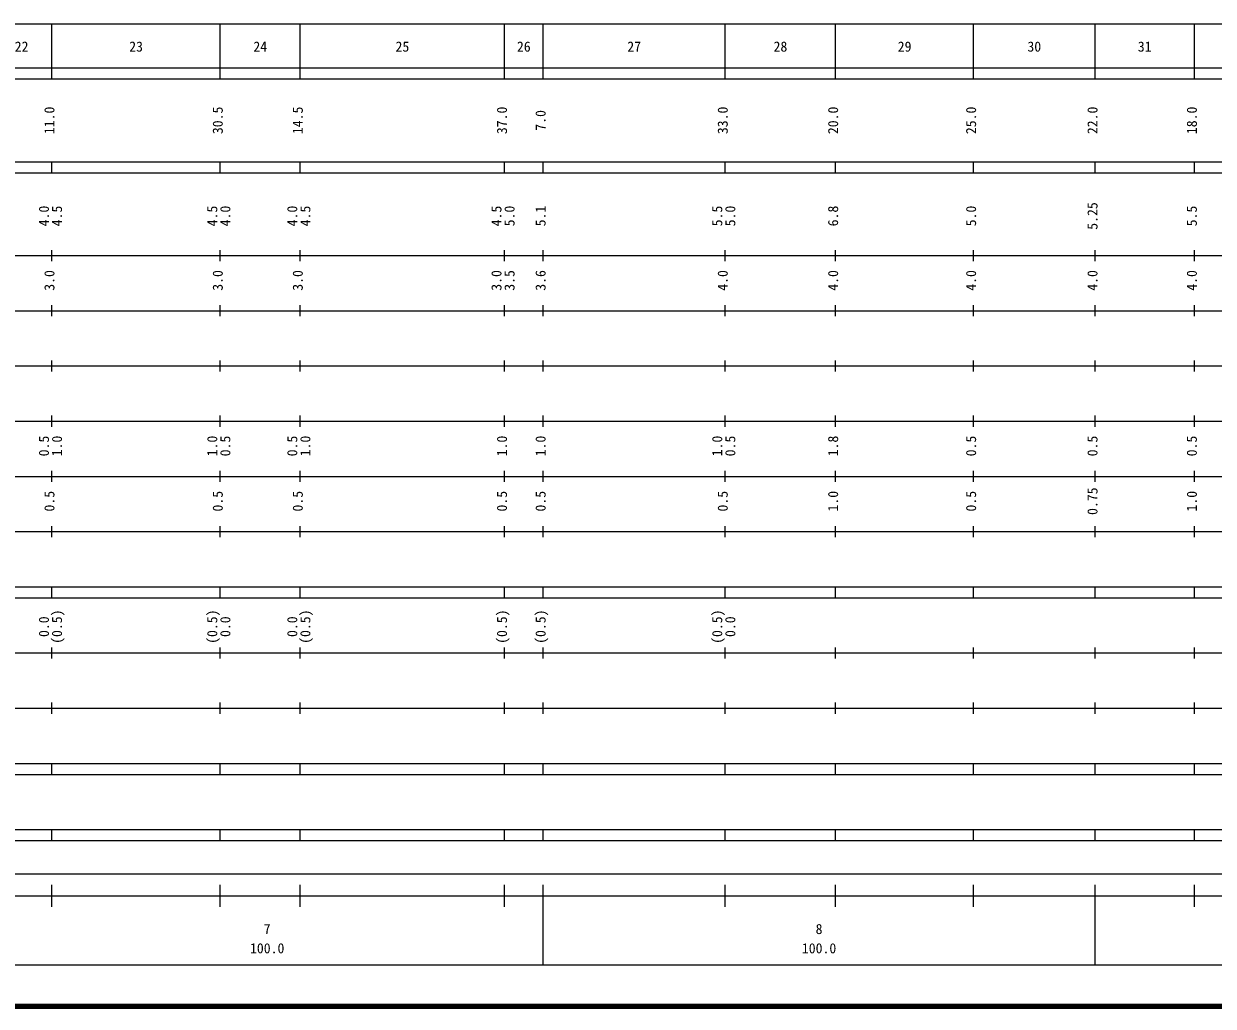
# Model space of a CAD drawing. Units: millimetres on the paper, enlarged 1000 times. Extents: x 40000 to 680000, y 20000 to 380000.
# Drawn here: x 273899 to 489417, y 20000 to 198000 of the extents above; entities that cross this region are included whole.
import ezdxf
from ezdxf.enums import TextEntityAlignment as Align

# ---------------------------------------------------------------- set-up
doc = ezdxf.new("R2010")
doc.units = ezdxf.units.MM
doc.header["$LTSCALE"] = 1000
doc.layers.add('S-TTL', color=2, linetype='Continuous', lineweight=140)
doc.layers.add('S-TTL-BAND', color=7, linetype='Continuous', lineweight=25)
doc.styles.add('ＭＳ ゴシック', font='')
doc.styles.get('ＭＳ ゴシック').set_extended_font_data('MS Gothic')

msp = doc.modelspace()

# ---------------------------------------------------------------- linework, layer by layer
at = {"layer": 'S-TTL'}
msp.add_line((40000, 20000), (680000, 20000), dxfattribs=at)
at = {"layer": 'S-TTL-BAND'}
for p, q in [((68000, 198000), (579000, 198000)), ((279000, 188000), (279000, 198000)), ((309500, 188000), (309500, 198000)), ((324000, 188000), (324000, 198000)), ((361000, 188000), (361000, 198000)), ((368000, 188000), (368000, 198000)), ((401000, 188000), (401000, 198000)), ((421000, 188000), (421000, 198000)), ((446000, 188000), (446000, 198000)), ((468000, 188000), (468000, 198000)), ((486000, 188000), (486000, 198000)), ((40000, 190000), (579000, 190000)), ((40000, 188000), (579000, 188000)), ((40000, 173000), (579000, 173000)), ((279000, 171000), (279000, 173000)), ((309500, 171000), (309500, 173000)), ((324000, 171000), (324000, 173000)), ((361000, 171000), (361000, 173000)), ((368000, 171000), (368000, 173000)), ((401000, 171000), (401000, 173000)), ((421000, 171000), (421000, 173000)), ((446000, 171000), (446000, 173000)), ((468000, 171000), (468000, 173000)), ((486000, 171000), (486000, 173000)), ((40000, 171000), (579000, 171000)), ((40000, 156000), (579000, 156000)), ((279000, 155000), (279000, 157000)), ((309500, 155000), (309500, 157000)), ((324000, 155000), (324000, 157000)), ((361000, 155000), (361000, 157000)), ((368000, 155000), (368000, 157000)), ((401000, 155000), (401000, 157000)), ((421000, 155000), (421000, 157000)), ((446000, 155000), (446000, 157000)), ((468000, 155000), (468000, 157000)), ((486000, 155000), (486000, 157000)), ((279000, 145000), (279000, 147000)), ((309500, 145000), (309500, 147000)), ((324000, 145000), (324000, 147000)), ((361000, 145000), (361000, 147000)), ((368000, 145000), (368000, 147000)), ((401000, 145000), (401000, 147000)), ((421000, 145000), (421000, 147000)), ((446000, 145000), (446000, 147000)), ((468000, 145000), (468000, 147000)), ((486000, 145000), (486000, 147000)), ((46000, 146000), (579000, 146000)), ((52000, 136000), (579000, 136000)), ((279000, 135000), (279000, 137000)), ((309500, 135000), (309500, 137000)), ((324000, 135000), (324000, 137000)), ((361000, 135000), (361000, 137000)), ((368000, 135000), (368000, 137000)), ((401000, 135000), (401000, 137000)), ((421000, 135000), (421000, 137000)), ((446000, 135000), (446000, 137000)), ((468000, 135000), (468000, 137000)), ((486000, 135000), (486000, 137000)), ((46000, 126000), (579000, 126000)), ((279000, 125000), (279000, 127000)), ((309500, 125000), (309500, 127000)), ((324000, 125000), (324000, 127000)), ((361000, 125000), (361000, 127000)), ((368000, 125000), (368000, 127000)), ((401000, 125000), (401000, 127000)), ((421000, 125000), (421000, 127000)), ((446000, 125000), (446000, 127000)), ((468000, 125000), (468000, 127000)), ((486000, 125000), (486000, 127000)), ((279000, 115000), (279000, 117000)), ((309500, 115000), (309500, 117000)), ((324000, 115000), (324000, 117000)), ((361000, 115000), (361000, 117000)), ((368000, 115000), (368000, 117000)), ((401000, 115000), (401000, 117000)), ((421000, 115000), (421000, 117000)), ((446000, 115000), (446000, 117000)), ((468000, 115000), (468000, 117000)), ((486000, 115000), (486000, 117000)), ((52000, 116000), (579000, 116000)), ((46000, 106000), (579000, 106000)), ((279000, 105000), (279000, 107000)), ((309500, 105000), (309500, 107000)), ((324000, 105000), (324000, 107000)), ((361000, 105000), (361000, 107000)), ((368000, 105000), (368000, 107000)), ((401000, 105000), (401000, 107000)), ((421000, 105000), (421000, 107000)), ((446000, 105000), (446000, 107000)), ((468000, 105000), (468000, 107000)), ((486000, 105000), (486000, 107000)), ((40000, 96000), (579000, 96000)), ((279000, 94000), (279000, 96000)), ((309500, 94000), (309500, 96000)), ((324000, 94000), (324000, 96000)), ((361000, 94000), (361000, 96000)), ((368000, 94000), (368000, 96000)), ((401000, 94000), (401000, 96000)), ((421000, 94000), (421000, 96000)), ((446000, 94000), (446000, 96000)), ((468000, 94000), (468000, 96000)), ((486000, 94000), (486000, 96000)), ((40000, 94000), (579000, 94000)), ((279000, 83000), (279000, 85000)), ((309500, 83000), (309500, 85000)), ((324000, 83000), (324000, 85000)), ((361000, 83000), (361000, 85000)), ((368000, 83000), (368000, 85000)), ((401000, 83000), (401000, 85000)), ((421000, 83000), (421000, 85000)), ((446000, 83000), (446000, 85000)), ((468000, 83000), (468000, 85000)), ((486000, 83000), (486000, 85000)), ((49000, 84000), (579000, 84000)), ((40000, 74000), (579000, 74000)), ((279000, 73000), (279000, 75000)), ((309500, 73000), (309500, 75000)), ((324000, 73000), (324000, 75000)), ((361000, 73000), (361000, 75000)), ((368000, 73000), (368000, 75000)), ((401000, 73000), (401000, 75000)), ((421000, 73000), (421000, 75000)), ((446000, 73000), (446000, 75000)), ((468000, 73000), (468000, 75000)), ((486000, 73000), (486000, 75000)), ((40000, 64000), (579000, 64000)), ((279000, 62000), (279000, 64000)), ((309500, 62000), (309500, 64000)), ((324000, 62000), (324000, 64000)), ((361000, 62000), (361000, 64000)), ((368000, 62000), (368000, 64000)), ((401000, 62000), (401000, 64000)), ((421000, 62000), (421000, 64000)), ((446000, 62000), (446000, 64000)), ((468000, 62000), (468000, 64000)), ((486000, 62000), (486000, 64000)), ((40000, 62000), (579000, 62000)), ((40000, 52000), (579000, 52000)), ((279000, 50000), (279000, 52000)), ((309500, 50000), (309500, 52000)), ((324000, 50000), (324000, 52000)), ((361000, 50000), (361000, 52000)), ((368000, 50000), (368000, 52000)), ((401000, 50000), (401000, 52000)), ((421000, 50000), (421000, 52000)), ((446000, 50000), (446000, 52000)), ((468000, 50000), (468000, 52000)), ((486000, 50000), (486000, 52000)), ((40000, 50000), (579000, 50000)), ((71000, 44000), (558000, 44000)), ((279000, 38000), (279000, 42000)), ((309500, 38000), (309500, 42000)), ((324000, 38000), (324000, 42000)), ((361000, 38000), (361000, 42000)), ((368000, 27500), (368000, 42000)), ((401000, 38000), (401000, 42000)), ((421000, 38000), (421000, 42000)), ((446000, 38000), (446000, 42000)), ((468000, 27500), (468000, 42000)), ((486000, 38000), (486000, 42000)), ((40000, 40000), (579000, 40000)), ((68000, 27500), (579000, 27500))]:
    msp.add_line(p, q, dxfattribs=at)

# ---------------------------------------------------------------- texts
at = {"layer": 'S-TTL-BAND', "style": 'ＭＳ ゴシック'}
for s, p in [('22', (273500, 192405)), ('23', (294250, 192405)), ('24', (316750, 192405)), ('25', (342500, 192405)), ('26', (364500, 192405)), ('27', (384500, 192405)), ('28', (411000, 192405)), ('29', (433500, 192405)), ('30', (457000, 192405)), ('31', (477000, 192405)), ('7', (318000, 32523)), ('8', (418000, 32523)), ('100.0', (318000, 29033)), ('100.0', (418000, 29033))]:
    msp.add_text(s, height=1833, dxfattribs=at).set_placement(p, align=Align.BOTTOM_CENTER)
for s, p in [('11.0', (280000, 180500)), ('30.5', (310500, 180500)), ('14.5', (325000, 180500)), ('37.0', (362000, 180500)), ('7.0', (369000, 180500)), ('33.0', (402000, 180500)), ('20.0', (422000, 180500)), ('25.0', (447000, 180500)), ('22.0', (469000, 180500)), ('18.0', (487000, 180500)), ('4.0', (279000, 163174)), ('4.5', (281370, 163174)), ('4.5', (309500, 163174)), ('4.0', (311870, 163174)), ('4.0', (324000, 163174)), ('4.5', (326370, 163174)), ('4.5', (361000, 163174)), ('5.0', (363370, 163174)), ('5.1', (369000, 163174)), ('5.5', (401000, 163174)), ('5.0', (403370, 163174)), ('6.8', (422000, 163174)), ('5.0', (447000, 163174)), ('5.25', (469000, 163174)), ('5.5', (487000, 163174)), ('3.0', (280000, 151500)), ('3.0', (310500, 151500)), ('3.0', (325000, 151500)), ('3.0', (361000, 151500)), ('3.5', (363370, 151500)), ('3.6', (369000, 151500)), ('4.0', (402000, 151500)), ('4.0', (422000, 151500)), ('4.0', (447000, 151500)), ('4.0', (469000, 151500)), ('4.0', (487000, 151500)), ('0.5', (279000, 121500)), ('1.0', (281370, 121500)), ('1.0', (309500, 121500)), ('0.5', (311870, 121500)), ('0.5', (324000, 121500)), ('1.0', (326370, 121500)), ('1.0', (362000, 121500)), ('1.0', (369000, 121500)), ('1.0', (401000, 121500)), ('0.5', (403370, 121500)), ('1.8', (422000, 121500)), ('0.5', (447000, 121500)), ('0.5', (469000, 121500)), ('0.5', (487000, 121500)), ('0.5', (280000, 111500)), ('0.5', (310500, 111500)), ('0.5', (325000, 111500)), ('0.5', (362000, 111500)), ('0.5', (369000, 111500)), ('0.5', (402000, 111500)), ('1.0', (422000, 111500)), ('0.5', (447000, 111500)), ('0.75', (469000, 111500)), ('1.0', (487000, 111500)), ('(0.5)', (281370, 88764)), ('(0.5)', (309500, 88764)), ('(0.5)', (326370, 88764)), ('(0.5)', (362000, 88764)), ('(0.5)', (369000, 88764)), ('(0.5)', (401000, 88764)), ('0.0', (279000, 88764)), ('0.0', (311870, 88764)), ('0.0', (324000, 88764)), ('0.0', (403370, 88764))]:
    msp.add_text(s, height=1833, rotation=90, dxfattribs=at).set_placement(p, align=Align.BOTTOM_CENTER)

doc.saveas('drawing.dxf')
